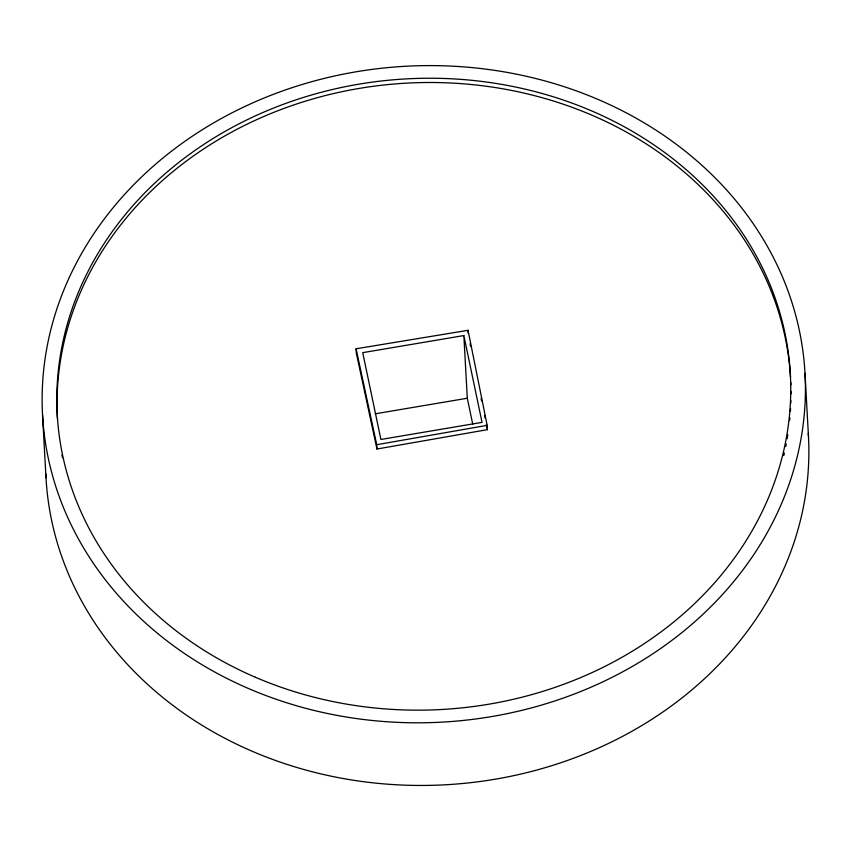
<?xml version="1.0" encoding="UTF-8"?>
<svg xmlns="http://www.w3.org/2000/svg" width="851" height="851" viewBox="0 0 851 851"><rect width="100%" height="100%" fill="white"/><g stroke="black" fill="none" stroke-linecap="round" stroke-linejoin="round"><path stroke-width="1.28" d="M376.961 449.02L376.727 444.711L487.155 425.351L468.039 330.305L356.09 348.782L356.324 353.101L376.961 449.02L487.4 429.659L487.155 425.351M463.848 335.56L362.728 352.654L380.908 439.467L482.038 422.362L463.848 335.56L467.305 398.236L472.73 424.149M375.248 413.809L467.305 398.236M356.09 348.782L376.727 444.711M470.114 343.73L470.635 346.336M481.113 398.417L481.634 401.023M484.517 415.341L485.038 417.947M486.346 424.458L487.4 429.659M805.003 373.259A381.801 328.443 -3.1 0 1 248.715 688.619A381.801 328.443 -3.1 0 1 217.611 120.597A381.801 328.443 -3.1 0 1 805.003 373.259L808.45 435.946M468.039 330.305L468.22 333.539M42.55 415.054L45.997 477.741M790.76 382.269A367.111 315.806 -3.1 0 1 790.856 384.875M790.973 391.407A367.111 315.806 -3.1 0 1 790.983 394.024M790.877 400.598A367.111 315.806 -3.1 0 1 790.802 403.225M790.558 408.501A367.111 315.806 -3.1 0 1 790.388 411.139M789.877 417.735A367.111 315.806 -3.1 0 1 789.632 420.362M787.792 434.818A367.111 315.806 -3.1 0 1 787.164 438.733M786.239 443.945A367.111 315.806 -3.1 0 1 785.739 446.541M784.377 452.998A367.111 315.806 -3.1 0 1 783.792 455.562M62.442 457.615A367.111 315.806 -3.1 0 1 61.932 455.008M57.453 418.564A367.111 315.806 -3.1 0 1 405.991 83.175A367.111 315.806 -3.1 0 1 790.505 377.078M808.29 433.329A381.801 328.443 -3.1 0 1 444.413 784.835A381.801 328.443 -3.1 0 1 45.816 473.816M255.449 677.29A367.111 315.806 -3.1 0 0 790.334 374.057A367.111 315.806 -3.1 0 0 225.547 131.118A367.111 315.806 -3.1 0 0 255.449 677.29"/></g></svg>
